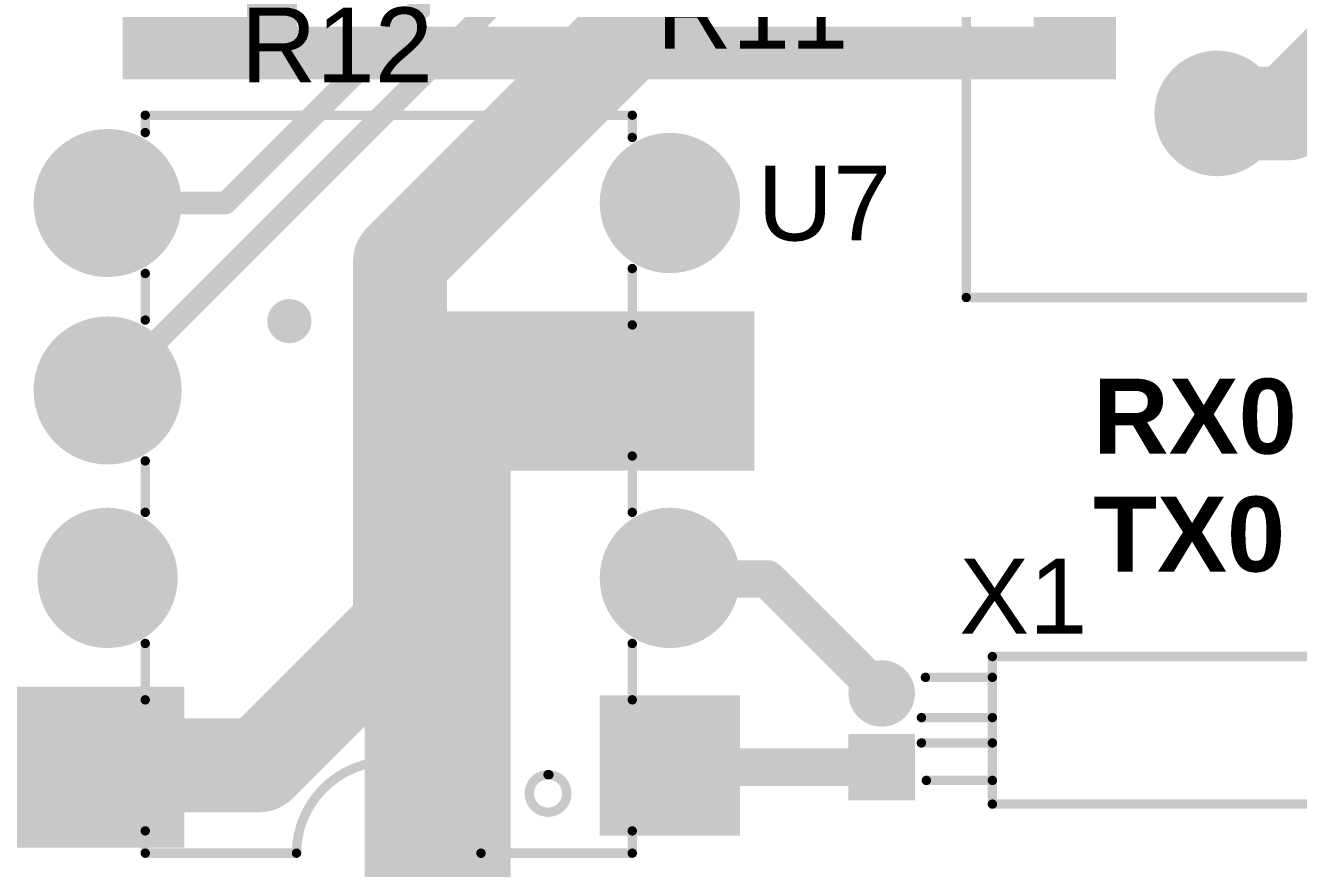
# Model space of a CAD drawing. Header units: inches. Extents: x 0 to 5376, y 0 to 5416.
# Drawn here: x 10.39 to 27.64, y 20.06 to 31.48 of the extents above; entities that cross this region are included whole.
import ezdxf

# ---------------------------------------------------------------- set-up
doc = ezdxf.new("R2010")
doc.units = ezdxf.units.IN
for name, color, linetype in [('Bottom Layer', 5, 'Continuous'), ('Bottom Solder', 6, 'Continuous'), ('Layer 1', 16, 'Continuous'), ('Layer 2', 76, 'Continuous'), ('Multi-Layer', 9, 'Continuous'), ('Pad Holes', 156, 'Continuous'), ('Top Layer', 1, 'Continuous'), ('Top Overlay', 2, 'Continuous'), ('Top Solder', 216, 'Continuous'), ('Via Holes', 16, 'Continuous')]:
    doc.layers.add(name, color=color, linetype=linetype)
doc.styles.add('Arial', font='', dxfattribs={"height": 0.2})
doc.styles.add('Arial_Bold', font='', dxfattribs={"height": 0.2})
doc.styles.get('Arial').set_extended_font_data('Arial')
doc.styles.get('Arial_Bold').set_extended_font_data('Arial', bold=True)

msp = doc.modelspace()

# ---------------------------------------------------------------- hatches: boundary and pattern name
at = {"layer": 'Bottom Layer'}
h = msp.add_hatch(color=5, dxfattribs=at)
edge = h.paths.add_edge_path()
edge.add_arc((26.54095276, 30.28933236), 0.7999984, 0, 360)
h = msp.add_hatch(color=5, dxfattribs=at)
edge = h.paths.add_edge_path()
edge.add_arc((11.50415276, 29.07546636), 0.9524999999999999, 0, 360)
h = msp.add_hatch(color=5, dxfattribs=at)
edge = h.paths.add_edge_path()
edge.add_arc((19.12415276, 29.07546636), 0.8999982, 0, 360)
h = msp.add_hatch(color=5, dxfattribs=at)
edge = h.paths.add_edge_path()
edge.add_arc((13.96795276, 27.47526636), 0.2999994, 0, 360)
h = msp.add_hatch(color=5, dxfattribs=at)
edge = h.paths.add_edge_path()
edge.add_arc((11.50415276, 26.53546636), 0.9524999999999999, 0, 360)
h = msp.add_hatch(color=5, dxfattribs=at)
edge = h.paths.add_edge_path()
edge.add_arc((19.12415276, 26.53546636), 0.8999982, 0, 360)
h = msp.add_hatch(color=5, dxfattribs=at)
edge = h.paths.add_edge_path()
edge.add_arc((11.50415276, 23.99546636), 0.8999982, 0, 360)
h = msp.add_hatch(color=5, dxfattribs=at)
edge = h.paths.add_edge_path()
edge.add_arc((19.12415276, 23.99546636), 0.8999982, 0, 360)
h = msp.add_hatch(color=5, dxfattribs=at)
edge = h.paths.add_edge_path()
edge.add_arc((21.99435276, 22.43031836), 0.3999992, 0, 360)
h = msp.add_hatch(color=5, dxfattribs=at)
edge = h.paths.add_edge_path()
edge.add_arc((11.50415276, 21.45546636), 0.8999982, 0, 360)
for points in [[(18.22415456, 20.55546816), (18.22415456, 22.35546456), (20.02415096, 22.35546456), (20.02415096, 20.55546816)], [(21.59435356, 21.03001636), (21.59435356, 21.83001476), (22.39435196, 21.83001476), (22.39435196, 21.03001636)]]:
    msp.add_hatch(color=5, dxfattribs=at).paths.add_polyline_path(points)
at = {"layer": 'Bottom Solder'}
h = msp.add_hatch(color=6, dxfattribs=at)
edge = h.paths.add_edge_path()
edge.add_arc((26.54095276, 30.28933236), 0.8507984, 0, 360)
h = msp.add_hatch(color=6, dxfattribs=at)
edge = h.paths.add_edge_path()
edge.add_arc((11.50415276, 29.07546636), 1.0033, 0, 360)
h = msp.add_hatch(color=6, dxfattribs=at)
edge = h.paths.add_edge_path()
edge.add_arc((19.12415276, 29.07546636), 0.9507981999999999, 0, 360)
h = msp.add_hatch(color=6, dxfattribs=at)
edge = h.paths.add_edge_path()
edge.add_arc((11.50415276, 26.53546636), 1.0033, 0, 360)
h = msp.add_hatch(color=6, dxfattribs=at)
edge = h.paths.add_edge_path()
edge.add_arc((19.12415276, 26.53546636), 0.9507981999999999, 0, 360)
h = msp.add_hatch(color=6, dxfattribs=at)
edge = h.paths.add_edge_path()
edge.add_arc((11.50415276, 23.99546636), 0.9507981999999999, 0, 360)
h = msp.add_hatch(color=6, dxfattribs=at)
edge = h.paths.add_edge_path()
edge.add_arc((19.12415276, 23.99546636), 0.9507981999999999, 0, 360)
h = msp.add_hatch(color=6, dxfattribs=at)
edge = h.paths.add_edge_path()
edge.add_arc((21.99435276, 22.43031836), 0.4507992, 0, 360)
h = msp.add_hatch(color=6, dxfattribs=at)
edge = h.paths.add_edge_path()
edge.add_arc((11.50415276, 21.45546636), 0.9507981999999999, 0, 360)
for points in [[(18.17335456, 20.50466816), (18.17335456, 22.40626456), (20.07495096, 22.40626456), (20.07495096, 20.50466816)], [(21.54355356, 20.97921636), (21.54355356, 21.88081476), (22.44515196, 21.88081476), (22.44515196, 20.97921636)]]:
    msp.add_hatch(color=6, dxfattribs=at).paths.add_polyline_path(points)
at = {"layer": 'Layer 1'}
h = msp.add_hatch(color=16, dxfattribs=at)
edge = h.paths.add_edge_path()
edge.add_arc((26.54095276, 30.28933236), 0.7999984, 0, 360)
h = msp.add_hatch(color=16, dxfattribs=at)
edge = h.paths.add_edge_path()
edge.add_arc((11.50415276, 29.07546636), 0.9524999999999999, 0, 360)
h = msp.add_hatch(color=16, dxfattribs=at)
edge = h.paths.add_edge_path()
edge.add_arc((19.12415276, 29.07546636), 0.8999982, 0, 360)
h = msp.add_hatch(color=16, dxfattribs=at)
edge = h.paths.add_edge_path()
edge.add_arc((13.96795276, 27.47526636), 0.2999994, 0, 360)
h = msp.add_hatch(color=16, dxfattribs=at)
edge = h.paths.add_edge_path()
edge.add_arc((11.50415276, 26.53546636), 0.9524999999999999, 0, 360)
h = msp.add_hatch(color=16, dxfattribs=at)
edge = h.paths.add_edge_path()
edge.add_arc((19.12415276, 26.53546636), 0.8999982, 0, 360)
h = msp.add_hatch(color=16, dxfattribs=at)
edge = h.paths.add_edge_path()
edge.add_arc((11.50415276, 23.99546636), 0.8999982, 0, 360)
h = msp.add_hatch(color=16, dxfattribs=at)
edge = h.paths.add_edge_path()
edge.add_arc((19.12415276, 23.99546636), 0.8999982, 0, 360)
h = msp.add_hatch(color=16, dxfattribs=at)
edge = h.paths.add_edge_path()
edge.add_arc((21.99435276, 22.43031836), 0.3999992, 0, 360)
h = msp.add_hatch(color=16, dxfattribs=at)
edge = h.paths.add_edge_path()
edge.add_arc((11.50415276, 21.45546636), 0.8999982, 0, 360)
for points in [[(18.22415456, 20.55546816), (18.22415456, 22.35546456), (20.02415096, 22.35546456), (20.02415096, 20.55546816)], [(21.59435356, 21.03001636), (21.59435356, 21.83001476), (22.39435196, 21.83001476), (22.39435196, 21.03001636)]]:
    msp.add_hatch(color=16, dxfattribs=at).paths.add_polyline_path(points)
at = {"layer": 'Layer 2'}
h = msp.add_hatch(color=76, dxfattribs=at)
edge = h.paths.add_edge_path()
edge.add_arc((26.54095276, 30.28933236), 0.7999984, 0, 360)
h = msp.add_hatch(color=76, dxfattribs=at)
edge = h.paths.add_edge_path()
edge.add_arc((11.50415276, 29.07546636), 0.9524999999999999, 0, 360)
h = msp.add_hatch(color=76, dxfattribs=at)
edge = h.paths.add_edge_path()
edge.add_arc((19.12415276, 29.07546636), 0.8999982, 0, 360)
h = msp.add_hatch(color=76, dxfattribs=at)
edge = h.paths.add_edge_path()
edge.add_arc((13.96795276, 27.47526636), 0.2999994, 0, 360)
h = msp.add_hatch(color=76, dxfattribs=at)
edge = h.paths.add_edge_path()
edge.add_arc((11.50415276, 26.53546636), 0.9524999999999999, 0, 360)
h = msp.add_hatch(color=76, dxfattribs=at)
edge = h.paths.add_edge_path()
edge.add_arc((19.12415276, 26.53546636), 0.8999982, 0, 360)
h = msp.add_hatch(color=76, dxfattribs=at)
edge = h.paths.add_edge_path()
edge.add_arc((11.50415276, 23.99546636), 0.8999982, 0, 360)
h = msp.add_hatch(color=76, dxfattribs=at)
edge = h.paths.add_edge_path()
edge.add_arc((19.12415276, 23.99546636), 0.8999982, 0, 360)
h = msp.add_hatch(color=76, dxfattribs=at)
edge = h.paths.add_edge_path()
edge.add_arc((21.99435276, 22.43031836), 0.3999992, 0, 360)
h = msp.add_hatch(color=76, dxfattribs=at)
edge = h.paths.add_edge_path()
edge.add_arc((11.50415276, 21.45546636), 0.8999982, 0, 360)
for points in [[(18.22415456, 20.55546816), (18.22415456, 22.35546456), (20.02415096, 22.35546456), (20.02415096, 20.55546816)], [(21.59435356, 21.03001636), (21.59435356, 21.83001476), (22.39435196, 21.83001476), (22.39435196, 21.03001636)]]:
    msp.add_hatch(color=76, dxfattribs=at).paths.add_polyline_path(points)
at = {"layer": 'Multi-Layer'}
h = msp.add_hatch(color=9, dxfattribs=at)
edge = h.paths.add_edge_path()
edge.add_arc((26.54095276, 30.28933236), 0.7999984, 0, 360)
h = msp.add_hatch(color=9, dxfattribs=at)
edge = h.paths.add_edge_path()
edge.add_arc((11.50415276, 29.07546636), 0.9524999999999999, 0, 360)
h = msp.add_hatch(color=9, dxfattribs=at)
edge = h.paths.add_edge_path()
edge.add_arc((19.12415276, 29.07546636), 0.8999982, 0, 360)
h = msp.add_hatch(color=9, dxfattribs=at)
edge = h.paths.add_edge_path()
edge.add_arc((11.50415276, 26.53546636), 0.9524999999999999, 0, 360)
h = msp.add_hatch(color=9, dxfattribs=at)
edge = h.paths.add_edge_path()
edge.add_arc((19.12415276, 26.53546636), 0.8999982, 0, 360)
h = msp.add_hatch(color=9, dxfattribs=at)
edge = h.paths.add_edge_path()
edge.add_arc((11.50415276, 23.99546636), 0.8999982, 0, 360)
h = msp.add_hatch(color=9, dxfattribs=at)
edge = h.paths.add_edge_path()
edge.add_arc((19.12415276, 23.99546636), 0.8999982, 0, 360)
h = msp.add_hatch(color=9, dxfattribs=at)
edge = h.paths.add_edge_path()
edge.add_arc((21.99435276, 22.43031836), 0.3999992, 0, 360)
h = msp.add_hatch(color=9, dxfattribs=at)
edge = h.paths.add_edge_path()
edge.add_arc((11.50415276, 21.45546636), 0.8999982, 0, 360)
for points in [[(18.22415456, 20.55546816), (18.22415456, 22.35546456), (20.02415096, 22.35546456), (20.02415096, 20.55546816)], [(21.59435356, 21.03001636), (21.59435356, 21.83001476), (22.39435196, 21.83001476), (22.39435196, 21.03001636)]]:
    msp.add_hatch(color=9, dxfattribs=at).paths.add_polyline_path(points)
at = {"layer": 'Pad Holes'}
h = msp.add_hatch(color=7, dxfattribs=at)
edge = h.paths.add_edge_path()
edge.add_arc((26.54095276, 30.28933236), 0.499999, 0, 360)
h = msp.add_hatch(color=7, dxfattribs=at)
edge = h.paths.add_edge_path()
edge.add_arc((11.50415276, 29.07546636), 0.499999, 0, 360)
h = msp.add_hatch(color=7, dxfattribs=at)
edge = h.paths.add_edge_path()
edge.add_arc((19.12415276, 29.07546636), 0.499999, 0, 360)
h = msp.add_hatch(color=7, dxfattribs=at)
edge = h.paths.add_edge_path()
edge.add_arc((11.50415276, 26.53546636), 0.499999, 0, 360)
h = msp.add_hatch(color=7, dxfattribs=at)
edge = h.paths.add_edge_path()
edge.add_arc((19.12415276, 26.53546636), 0.499999, 0, 360)
h = msp.add_hatch(color=7, dxfattribs=at)
edge = h.paths.add_edge_path()
edge.add_arc((11.50415276, 23.99546636), 0.499999, 0, 360)
h = msp.add_hatch(color=7, dxfattribs=at)
edge = h.paths.add_edge_path()
edge.add_arc((19.12415276, 23.99546636), 0.499999, 0, 360)
h = msp.add_hatch(color=7, dxfattribs=at)
edge = h.paths.add_edge_path()
edge.add_arc((21.99435276, 22.43021676), 0.2500122, 0, 360)
h = msp.add_hatch(color=7, dxfattribs=at)
edge = h.paths.add_edge_path()
edge.add_arc((11.50415276, 21.45546636), 0.499999, 0, 360)
h = msp.add_hatch(color=7, dxfattribs=at)
edge = h.paths.add_edge_path()
edge.add_arc((19.12415276, 21.45546636), 0.499999, 0, 360)
h = msp.add_hatch(color=7, dxfattribs=at)
edge = h.paths.add_edge_path()
edge.add_arc((21.99435276, 21.43006636), 0.2500122, 0, 360)
at = {"layer": 'Top Layer'}
for points in [[(24.05175276, 30.75186636), (25.1714, 30.75186636), (25.1714, 44.31546635999999), (24.05175276, 44.31546635999999)], [(11.70735276, 30.75186636), (12.31695276, 30.75186636), (12.31695276, 35.06986636), (11.70735276, 35.06986636)], [(11.70735276, 30.75186636), (14.06955276, 30.75186636), (14.06955276, 32.68226636), (11.70735276, 32.68226636)], [(11.78355276, 30.75186636), (25.01695276, 30.75186636), (25.01695276, 31.46306636), (11.78355276, 31.46306636)], [(20.2692, 25.4508), (20.2692, 27.6098), (14.986, 27.6098), (14.986, 25.4508)], [(14.986, 17.907), (16.9672, 17.907), (16.9672, 27.3812), (14.986, 27.3812)], [(6.805152759999999, 20.33786636), (12.54555276, 20.33786636), (12.54555276, 22.52226636), (6.805152759999999, 22.52226636)], [(18.22415456, 20.55546816), (18.22415456, 22.35546456), (20.02415096, 22.35546456), (20.02415096, 20.55546816)], [(21.59435356, 21.03001636), (21.59435356, 21.83001476), (22.39435196, 21.83001476), (22.39435196, 21.03001636)]]:
    msp.add_hatch(color=1, dxfattribs=at).paths.add_polyline_path(points)
h = msp.add_hatch(color=1, dxfattribs=at)
edge = h.paths.add_edge_path()
edge.add_arc((26.54095276, 30.28933236), 0.7999984, 0, 360)
h = msp.add_hatch(color=1, dxfattribs=at)
edge = h.paths.add_edge_path()
edge.add_arc((11.50415276, 29.07546636), 0.9524999999999999, 0, 360)
h = msp.add_hatch(color=1, dxfattribs=at)
edge = h.paths.add_edge_path()
edge.add_arc((19.12415276, 29.07546636), 0.8999982, 0, 360)
h = msp.add_hatch(color=1, dxfattribs=at)
edge = h.paths.add_edge_path()
edge.add_arc((13.96795276, 27.47526636), 0.2999994, 0, 360)
h = msp.add_hatch(color=1, dxfattribs=at)
edge = h.paths.add_edge_path()
edge.add_arc((11.50415276, 26.53546636), 0.9524999999999999, 0, 360)
h = msp.add_hatch(color=1, dxfattribs=at)
edge = h.paths.add_edge_path()
edge.add_arc((19.12415276, 26.53546636), 0.8999982, 0, 360)
h = msp.add_hatch(color=1, dxfattribs=at)
edge = h.paths.add_edge_path()
edge.add_arc((11.50415276, 23.99546636), 0.8999982, 0, 360)
h = msp.add_hatch(color=1, dxfattribs=at)
edge = h.paths.add_edge_path()
edge.add_arc((19.12415276, 23.99546636), 0.8999982, 0, 360)
h = msp.add_hatch(color=1, dxfattribs=at)
edge = h.paths.add_edge_path()
edge.add_arc((21.99435276, 22.43031836), 0.3999992, 0, 360)
h = msp.add_hatch(color=1, dxfattribs=at)
edge = h.paths.add_edge_path()
edge.add_arc((11.50415276, 21.45546636), 0.8999982, 0, 360)
at = {"layer": 'Top Solder'}
h = msp.add_hatch(color=216, dxfattribs=at)
edge = h.paths.add_edge_path()
edge.add_arc((26.54095276, 30.28933236), 0.8507984, 0, 360)
h = msp.add_hatch(color=216, dxfattribs=at)
edge = h.paths.add_edge_path()
edge.add_arc((11.50415276, 29.07546636), 1.0033, 0, 360)
h = msp.add_hatch(color=216, dxfattribs=at)
edge = h.paths.add_edge_path()
edge.add_arc((19.12415276, 29.07546636), 0.9507981999999999, 0, 360)
h = msp.add_hatch(color=216, dxfattribs=at)
edge = h.paths.add_edge_path()
edge.add_arc((11.50415276, 26.53546636), 1.0033, 0, 360)
h = msp.add_hatch(color=216, dxfattribs=at)
edge = h.paths.add_edge_path()
edge.add_arc((19.12415276, 26.53546636), 0.9507981999999999, 0, 360)
h = msp.add_hatch(color=216, dxfattribs=at)
edge = h.paths.add_edge_path()
edge.add_arc((11.50415276, 23.99546636), 0.9507981999999999, 0, 360)
h = msp.add_hatch(color=216, dxfattribs=at)
edge = h.paths.add_edge_path()
edge.add_arc((19.12415276, 23.99546636), 0.9507981999999999, 0, 360)
h = msp.add_hatch(color=216, dxfattribs=at)
edge = h.paths.add_edge_path()
edge.add_arc((21.99435276, 22.43031836), 0.4507992, 0, 360)
h = msp.add_hatch(color=216, dxfattribs=at)
edge = h.paths.add_edge_path()
edge.add_arc((11.50415276, 21.45546636), 0.9507981999999999, 0, 360)
for points in [[(18.17335456, 20.50466816), (18.17335456, 22.40626456), (20.07495096, 22.40626456), (20.07495096, 20.50466816)], [(21.54355356, 20.97921636), (21.54355356, 21.88081476), (22.44515196, 21.88081476), (22.44515196, 20.97921636)]]:
    msp.add_hatch(color=216, dxfattribs=at).paths.add_polyline_path(points)
at = {"layer": 'Via Holes'}
h = msp.add_hatch(color=7, dxfattribs=at)
edge = h.paths.add_edge_path()
edge.add_arc((13.96795276, 27.47526636), 0.1499997, 0, 360)

# ---------------------------------------------------------------- linework, layer by layer
at = {"layer": 'Bottom Layer'}
for points, const_width in [([(11.50415276, 26.53546636), (21.91815276, 36.94946636)], 0.3048), ([(13.10435276, 29.07546636), (21.00375276, 36.97486636)], 0.3048), ([(15.46655276, 28.28806635999999), (19.96768676, 32.78920036)], 1.27), ([(27.50081876, 30.28933236), (28.6258, 31.4143136)], 1.27), ([(26.54095276, 30.28933236), (27.50081876, 30.28933236)], 1.27), ([(11.50415276, 29.07546636), (13.10435276, 29.07546636)], 0.3048), ([(15.46655276, 23.36046636), (15.46655276, 28.28806635999999)], 1.27), ([(13.56155276, 21.45546636), (15.46655276, 23.36046636)], 1.27), ([(11.50415276, 21.45546636), (13.56155276, 21.45546636)], 1.27)]:
    msp.add_lwpolyline(points, dxfattribs=dict(at, const_width=const_width))
for points, const_width in [([(26.22345276, 30.28933236, 1), (26.85845276, 30.28933236, 1)], 0.635), ([(27.18331876, 30.28933236, 1), (27.81831876, 30.28933236, 1)], 0.635), ([(27.18331876, 30.28933236, 1), (27.81831876, 30.28933236, 1)], 0.635), ([(11.42795276, 29.07546636, 1), (11.58035276, 29.07546636, 1)], 0.1524), ([(13.02815276, 29.07546636, 1), (13.18055276, 29.07546636, 1)], 0.1524), ([(13.02815276, 29.07546636, 1), (13.18055276, 29.07546636, 1)], 0.1524), ([(15.14905276, 28.28806635999999, 1), (15.78405276, 28.28806635999999, 1)], 0.635), ([(15.14905276, 28.28806635999999, 1), (15.78405276, 28.28806635999999, 1)], 0.635), ([(11.42795276, 26.53546636, 1), (11.58035276, 26.53546636, 1)], 0.1524), ([(15.14905276, 23.36046636, 1), (15.78405276, 23.36046636, 1)], 0.635), ([(15.14905276, 23.36046636, 1), (15.78405276, 23.36046636, 1)], 0.635), ([(11.18665276, 21.45546636, 1), (11.82165276, 21.45546636, 1)], 0.635), ([(13.24405276, 21.45546636, 1), (13.87905276, 21.45546636, 1)], 0.635), ([(13.24405276, 21.45546636, 1), (13.87905276, 21.45546636, 1)], 0.635)]:
    msp.add_lwpolyline(points, format="xyb", close=True, dxfattribs=dict(at, const_width=const_width))
at = {"layer": 'Top Layer'}
for points, const_width in [([(12.06295276, 31.48846636), (12.34235276, 31.20906635999999)], 0.3048), ([(12.34235276, 31.20906635999999), (12.95195276, 31.20906635999999)], 0.3048), ([(12.94064722, 31.1825005), (12.95195276, 31.19380603999999)], 0.3048), ([(12.95195276, 31.19380603999999), (12.95195276, 31.20906635999999)], 0.3048), ([(19.12415276, 23.99546636), (19.1388873, 23.98073182)], 0.508), ([(19.1388873, 23.98073182), (20.4438377, 23.98073182)], 0.508), ([(20.4438377, 23.98073182), (21.99435276, 22.43021676)], 0.508), ([(19.12415276, 21.43006636), (21.99435276, 21.43006636)], 0.508)]:
    msp.add_lwpolyline(points, dxfattribs=dict(at, const_width=const_width))
for points, const_width in [([(11.98675276, 31.48846636, 1), (12.13915276, 31.48846636, 1)], 0.1524), ([(12.26615276, 31.20906635999999, 1), (12.41855276, 31.20906635999999, 1)], 0.1524), ([(12.26615276, 31.20906635999999, 1), (12.41855276, 31.20906635999999, 1)], 0.1524), ([(12.86444722, 31.1825005, 1), (13.01684722, 31.1825005, 1)], 0.1524), ([(12.87575276, 31.20906635999999, 1), (13.02815276, 31.20906635999999, 1)], 0.1524), ([(12.87575276, 31.20906635999999, 1), (13.02815276, 31.20906635999999, 1)], 0.1524), ([(12.87575276, 31.19380603999999, 1), (13.02815276, 31.19380603999999, 1)], 0.1524), ([(12.87575276, 31.19380603999999, 1), (13.02815276, 31.19380603999999, 1)], 0.1524), ([(18.99715276, 23.99546636, 1), (19.25115276, 23.99546636, 1)], 0.254), ([(19.0118873, 23.98073182, 1), (19.2658873, 23.98073182, 1)], 0.254), ([(19.0118873, 23.98073182, 1), (19.2658873, 23.98073182, 1)], 0.254), ([(20.3168377, 23.98073182, 1), (20.5708377, 23.98073182, 1)], 0.254), ([(20.3168377, 23.98073182, 1), (20.5708377, 23.98073182, 1)], 0.254), ([(21.86735276, 22.43021676, 1), (22.12135276, 22.43021676, 1)], 0.254), ([(18.99715276, 21.43006636, 1), (19.25115276, 21.43006636, 1)], 0.254), ([(21.86735276, 21.43006636, 1), (22.12135276, 21.43006636, 1)], 0.254)]:
    msp.add_lwpolyline(points, format="xyb", close=True, dxfattribs=dict(at, const_width=const_width))
at = {"layer": 'Top Overlay', "const_width": 0.127}
for points in [[(23.13991816, 27.79528096), (23.13991816, 35.28934776)], [(12.01413396, 30.26548176), (18.61417156, 30.26545636)], [(12.01413396, 30.02933796), (12.01413396, 30.26548176)], [(18.61417156, 29.96332336), (18.61417156, 30.26545636)], [(12.01413396, 27.48933796), (12.01413396, 28.12159476)], [(18.61417156, 27.42332336), (18.61417156, 28.18760936)], [(23.13991816, 27.79528096), (28.89045276, 27.79530636)], [(18.61417156, 24.88332336), (18.61417156, 25.64760936)], [(12.01413396, 24.88332336), (12.01413396, 25.58159476)], [(12.01413396, 22.34332336), (12.01413396, 23.10760936)], [(18.61417156, 22.34332336), (18.61417156, 23.10760936)], [(23.49434976, 20.93024516), (23.49434976, 22.93024116)], [(23.49434976, 22.93024116), (29.59438836, 22.93024116)], [(22.58652836, 22.64809796), (23.49434976, 22.64809796)], [(22.53328996, 22.10245516), (23.49434976, 22.10245516)], [(22.53260416, 21.75909796), (23.49434976, 21.75909796)], [(22.59943156, 21.25109796), (23.49434976, 21.25109796)], [(23.49434976, 20.93024516), (29.59438836, 20.93024516)], [(12.01413396, 20.26545096), (12.01413396, 20.56760936)], [(18.61417156, 20.26547636), (18.61417156, 20.56760936)], [(12.01413396, 20.26545096), (14.06414256, 20.26545096)], [(16.56416296, 20.26545096), (18.61417156, 20.26545096)]]:
    msp.add_lwpolyline(points, dxfattribs=at)
at = {"layer": 'Top Overlay', "const_width": 0.0635}
for points in [[(11.98238396, 30.26548176, 1), (12.04588396, 30.26548176, 1)], [(11.98238396, 30.26548176, 1), (12.04588396, 30.26548176, 1)], [(18.58242156, 30.26545636, 1), (18.64592156, 30.26545636, 1)], [(18.58242156, 30.26545636, 1), (18.64592156, 30.26545636, 1)], [(11.98238396, 30.02933796, 1), (12.04588396, 30.02933796, 1)], [(18.58242156, 29.96332336, 1), (18.64592156, 29.96332336, 1)], [(11.98238396, 28.12159476, 1), (12.04588396, 28.12159476, 1)], [(18.58242156, 28.18760936, 1), (18.64592156, 28.18760936, 1)], [(23.10816816, 27.79528096, 1), (23.17166816, 27.79528096, 1)], [(23.10816816, 27.79528096, 1), (23.17166816, 27.79528096, 1)], [(11.98238396, 27.48933796, 1), (12.04588396, 27.48933796, 1)], [(18.58242156, 27.42332336, 1), (18.64592156, 27.42332336, 1)], [(18.58242156, 25.64760936, 1), (18.64592156, 25.64760936, 1)], [(11.98238396, 25.58159476, 1), (12.04588396, 25.58159476, 1)], [(11.98238396, 24.88332336, 1), (12.04588396, 24.88332336, 1)], [(18.58242156, 24.88332336, 1), (18.64592156, 24.88332336, 1)], [(11.98238396, 23.10760936, 1), (12.04588396, 23.10760936, 1)], [(18.58242156, 23.10760936, 1), (18.64592156, 23.10760936, 1)], [(23.46259976, 22.93024116, 1), (23.52609976, 22.93024116, 1)], [(23.46259976, 22.93024116, 1), (23.52609976, 22.93024116, 1)], [(22.55477836, 22.64809796, 1), (22.61827836, 22.64809796, 1)], [(23.46259976, 22.64809796, 1), (23.52609976, 22.64809796, 1)], [(11.98238396, 22.34332336, 1), (12.04588396, 22.34332336, 1)], [(18.58242156, 22.34332336, 1), (18.64592156, 22.34332336, 1)], [(22.50153996, 22.10245516, 1), (22.56503996, 22.10245516, 1)], [(23.46259976, 22.10245516, 1), (23.52609976, 22.10245516, 1)], [(22.50085416, 21.75909796, 1), (22.56435416, 21.75909796, 1)], [(23.46259976, 21.75909796, 1), (23.52609976, 21.75909796, 1)], [(17.44140276, 21.32846636, 1), (17.50490276, 21.32846636, 1)], [(17.45265496, 21.32821236, 1), (17.51615496, 21.32821236, 1)], [(22.56768156, 21.25109796, 1), (22.63118156, 21.25109796, 1)], [(23.46259976, 21.25109796, 1), (23.52609976, 21.25109796, 1)], [(23.46259976, 20.93024516, 1), (23.52609976, 20.93024516, 1)], [(23.46259976, 20.93024516, 1), (23.52609976, 20.93024516, 1)], [(11.98238396, 20.56760936, 1), (12.04588396, 20.56760936, 1)], [(18.58242156, 20.56760936, 1), (18.64592156, 20.56760936, 1)], [(11.98238396, 20.26545096, 1), (12.04588396, 20.26545096, 1)], [(11.98238396, 20.26545096, 1), (12.04588396, 20.26545096, 1)], [(14.03239256, 20.26545096, 1), (14.09589256, 20.26545096, 1)], [(14.03239256, 20.26544842, 1), (14.09589256, 20.26544842, 1)], [(16.53208276, 20.26420636, 1), (16.59558276, 20.26420636, 1)], [(16.53241296, 20.26545096, 1), (16.59591296, 20.26545096, 1)], [(18.58242156, 20.26547636, 1), (18.64592156, 20.26547636, 1)], [(18.58242156, 20.26545096, 1), (18.64592156, 20.26545096, 1)]]:
    msp.add_lwpolyline(points, format="xyb", close=True, dxfattribs=at)
at = {"layer": 'Top Overlay', "const_width": 0.127}
for points in [[(14.06414256, 20.26544842, -0.9955297462824952), (16.56383276, 20.26420636)], [(17.48440496, 21.32821236, -90.25786347615067), (17.47315276, 21.32846636)]]:
    msp.add_lwpolyline(points, format="xyb", dxfattribs=at)

# ---------------------------------------------------------------- texts
at = {"layer": 'Top Overlay'}
for s, style, p in [('R11', 'Arial', (18.94028978, 31.1659651)), ('R12', 'Arial', (13.31001148, 30.7087651)), ('U7', 'Arial', (20.30976126, 28.56763146)), ('RX0', 'Arial_Bold', (24.8597928, 25.67873452)), ('TX0', 'Arial_Bold', (24.8597928, 24.08162824)), ('X1', 'Arial', (23.0464868, 23.2411651))]:
    msp.add_text(s, height=1.016, dxfattribs=dict(at, style=style)).set_placement(p)

doc.saveas('drawing.dxf')
